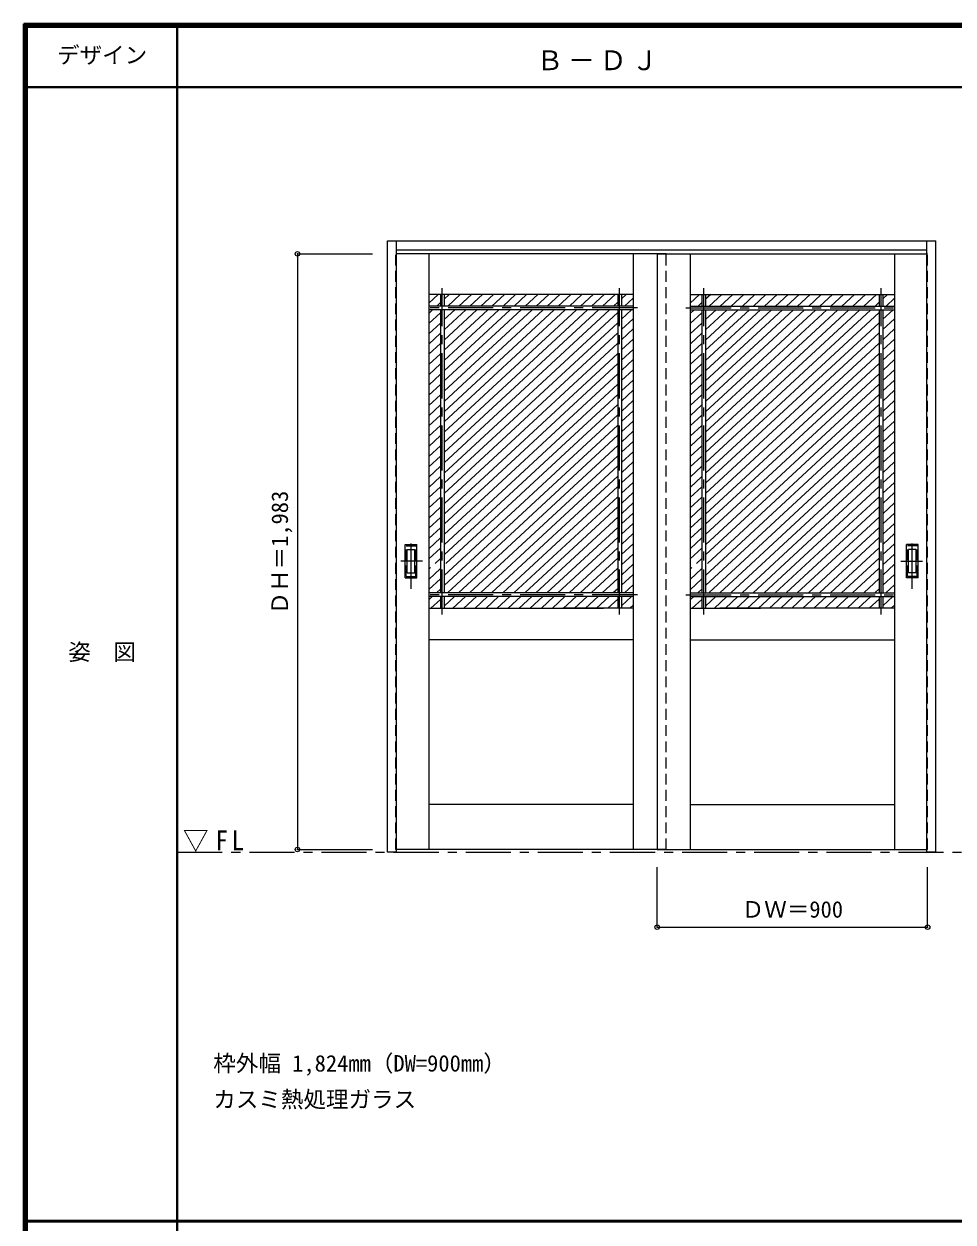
# Model space of a CAD drawing. Units: millimetres, scale not verified. Extents: x -6000 to 5700, y -4307 to 4260.
# Drawn here: x -6000 to -2909, y 186 to 4175 of the extents above; entities that cross this region are included whole.
import ezdxf
from ezdxf.enums import TextEntityAlignment as Align

# ---------------------------------------------------------------- set-up
doc = ezdxf.new("R2010")
doc.units = ezdxf.units.MM
doc.header["$LTSCALE"] = 30
doc.header["$PDMODE"] = 32
doc.header["$PDSIZE"] = 15
doc.linetypes.add('CHAIN1', pattern=[8, 5, -1, 1, -1])
doc.linetypes.add('DASHED1', pattern=[1.8, 1.2, -0.6])
for name, color, linetype, lineweight in [('0-2_扉', 7, 'Continuous', 18), ('0-3_仕上げ', 3, 'Continuous', 25), ('0-6_引手', 7, 'Continuous', 18), ('0-B_寸法', 4, 'Continuous', 9), ('0-C_ハッチ', 4, 'Continuous', 9), ('F-1_枠', 6, 'Continuous', 40), ('F-A_文字', 7, 'CHAIN1', 18)]:
    doc.layers.add(name, color=color, linetype=linetype, lineweight=lineweight)
doc.layers.add('0-A_文字', color=7, linetype='Continuous')
doc.styles.add('ＭＳ ゴシック', font='')
doc.styles.get('ＭＳ ゴシック').set_extended_font_data('MS Gothic')

msp = doc.modelspace()

# ---------------------------------------------------------------- linework, layer by layer
at = {"layer": '0-2_扉', "color": 4, "linetype": 'DASHED1', "lineweight": 9}
for p, q in [((-4763, 1426.5), (-4763, 3409.5)), ((-4763, 3409.5), (-4760, 3409.5)), ((-2993, 3409.5), (-2996, 3409.5)), ((-2993, 1426.5), (-2993, 3409.5)), ((-4763, 1426.5), (-4760, 1426.5)), ((-2993, 1426.5), (-2996, 1426.5))]:
    msp.add_line(p, q, dxfattribs=at)
at = {"layer": '0-2_扉'}
for p, q in [((-3863, 3409.5), (-4760, 3409.5)), ((-4653, 3409.5), (-4653, 1426.5)), ((-3973, 3409.5), (-3973, 1426.5)), ((-3893, 3409.5), (-3893, 1426.5)), ((-3893, 3409.5), (-2996, 3409.5)), ((-3783, 3409.5), (-3783, 1426.5)), ((-3103, 3409.5), (-3103, 1426.5)), ((-3973, 3274.5), (-4653, 3274.5)), ((-4614.25, 3274.5), (-4614.25, 3235.75)), ((-4601.75, 3274.5), (-4601.75, 3235.75)), ((-4024.25, 3274.5), (-4024.25, 3235.75)), ((-4011.75, 3274.5), (-4011.75, 3235.75)), ((-3783, 3274.5), (-3103, 3274.5)), ((-3744.25, 3274.5), (-3744.25, 3235.75)), ((-3731.75, 3274.5), (-3731.75, 3235.75)), ((-3154.25, 3274.5), (-3154.25, 3235.75)), ((-3141.75, 3274.5), (-3141.75, 3235.75)), ((-3973, 3235.75), (-4653, 3235.75)), ((-3783, 3235.75), (-3103, 3235.75)), ((-3973, 3223.25), (-4653, 3223.25)), ((-4614.25, 3223.25), (-4614.25, 2280.75)), ((-4601.75, 3223.25), (-4601.75, 2280.75)), ((-4024.25, 3223.25), (-4024.25, 2280.75)), ((-4011.75, 3223.25), (-4011.75, 2280.75)), ((-3783, 3223.25), (-3103, 3223.25)), ((-3744.25, 3223.25), (-3744.25, 2280.75)), ((-3731.75, 3223.25), (-3731.75, 2280.75)), ((-3154.25, 3223.25), (-3154.25, 2280.75)), ((-3141.75, 3223.25), (-3141.75, 2280.75)), ((-3973, 2280.75), (-4653, 2280.75)), ((-3783, 2280.75), (-3103, 2280.75)), ((-3973, 2268.25), (-4653, 2268.25)), ((-4614.25, 2268.25), (-4614.25, 2229.5)), ((-4601.75, 2268.25), (-4601.75, 2229.5)), ((-4024.25, 2268.25), (-4024.25, 2229.5)), ((-4011.75, 2268.25), (-4011.75, 2229.5)), ((-3783, 2268.25), (-3103, 2268.25)), ((-3744.25, 2268.25), (-3744.25, 2229.5)), ((-3731.75, 2268.25), (-3731.75, 2229.5)), ((-3154.25, 2268.25), (-3154.25, 2229.5)), ((-3141.75, 2268.25), (-3141.75, 2229.5)), ((-4653, 2229.5), (-4071.5, 2229.5)), ((-3973, 2229.5), (-4207, 2229.5)), ((-3991.5, 2229.5), (-4180.5, 2229.5)), ((-3783, 2229.5), (-3549, 2229.5)), ((-3764.5, 2229.5), (-3575.5, 2229.5)), ((-3103, 2229.5), (-3684.5, 2229.5)), ((-3973, 2124.5), (-4653, 2124.5)), ((-3783, 2124.5), (-3103, 2124.5)), ((-3973, 1576.5), (-4653, 1576.5)), ((-3783, 1576.5), (-3103, 1576.5)), ((-3863, 1426.5), (-4760, 1426.5)), ((-3893, 1426.5), (-2996, 1426.5))]:
    msp.add_line(p, q, dxfattribs=at)
at = {"layer": '0-2_扉', "linetype": 'CHAIN1'}
for p, q in [((-4608, 2208.43), (-4608, 3295.07)), ((-4018, 2208.43), (-4018, 3295.07)), ((-3738, 2208.43), (-3738, 3295.07)), ((-3148, 2208.43), (-3148, 3295.07)), ((-3958.88, 3229.5), (-4678.27, 3229.5)), ((-3797.12, 3229.5), (-3077.73, 3229.5)), ((-3958.88, 2274.5), (-4678.27, 2274.5)), ((-3797.12, 2274.5), (-3077.73, 2274.5))]:
    msp.add_line(p, q, dxfattribs=at)
at = {"layer": '0-3_仕上げ'}
for p, q in [((-4790, 1418), (-4790, 3453)), ((-4790, 3453), (-2966, 3453)), ((-4760, 1418), (-4760, 3453)), ((-2996, 1426.7), (-2996, 3453)), ((-2966, 1418), (-2966, 3453)), ((-4760, 3423), (-2996, 3423)), ((-4760, 1418), (-4790, 1418))]:
    msp.add_line(p, q, dxfattribs=at)
at = {"layer": '0-3_仕上げ', "color": 4, "linetype": 'DASHED1', "lineweight": 9}
msp.add_line((-3863, 1426.5), (-3863, 3409.5), dxfattribs=at)
at = {"layer": '0-3_仕上げ'}
msp.add_lwpolyline([(-2966, 1418), (-2996, 1418), (-2996, 1426.7)], dxfattribs=at)
at = {"layer": '0-6_引手'}
for p, q in [((-4731, 2441.4), (-4693, 2441.4)), ((-4731, 2331.4), (-4731, 2441.4)), ((-4693, 2331.4), (-4693, 2441.4)), ((-3025, 2441.4), (-3063, 2441.4)), ((-3063, 2331.4), (-3063, 2441.4)), ((-3025, 2331.4), (-3025, 2441.4)), ((-4724.5, 2425.4), (-4699.5, 2425.4)), ((-4724.5, 2347.4), (-4724.5, 2425.4)), ((-4699.5, 2347.4), (-4699.5, 2425.4)), ((-3031.5, 2425.4), (-3056.5, 2425.4)), ((-3056.5, 2347.4), (-3056.5, 2425.4)), ((-3031.5, 2347.4), (-3031.5, 2425.4)), ((-4731, 2331.4), (-4693, 2331.4)), ((-4724.5, 2347.4), (-4699.5, 2347.4)), ((-3025, 2331.4), (-3063, 2331.4)), ((-3031.5, 2347.4), (-3056.5, 2347.4))]:
    msp.add_line(p, q, dxfattribs=at)
at = {"layer": '0-6_引手', "linetype": 'CHAIN1'}
for p, q in [((-4712, 2294.79), (-4712, 2465.64)), ((-3044, 2294.79), (-3044, 2465.64)), ((-4673.93, 2386.4), (-4746.44, 2386.4)), ((-3082.07, 2386.4), (-3009.56, 2386.4))]:
    msp.add_line(p, q, dxfattribs=at)
at = {"layer": '0-6_引手', "linetype": 'DASHED1'}
for p, q in [((-4696, 2335.4), (-4696, 2437.4)), ((-3060, 2335.4), (-3060, 2437.4)), ((-4728, 2335.4), (-4696, 2335.4)), ((-3028, 2335.4), (-3060, 2335.4))]:
    msp.add_line(p, q, dxfattribs=at)
for points in [[(-4728, 2335.4), (-4728, 2437.4), (-4696, 2437.4)], [(-3028, 2335.4), (-3028, 2437.4), (-3060, 2437.4)]]:
    msp.add_lwpolyline(points, dxfattribs=at)
at = {"layer": '0-B_寸法'}
for p, q in [((-5090, 3409.5), (-4840, 3409.5)), ((-5090, 3409.5), (-5090, 1426.5)), ((-5090, 1426.5), (-4840, 1426.5)), ((-3893, 1168), (-3893, 1368)), ((-2993, 1168), (-2993, 1368)), ((-3893, 1168), (-2993, 1168))]:
    msp.add_line(p, q, dxfattribs=at)
at = {"layer": '0-B_寸法', "color": 7}
for p in [(-5090, 3409.5), (-5090, 1426.5), (-3893, 1168), (-2993, 1168)]:
    msp.add_point(p, dxfattribs=at)
at = {"layer": '0-C_ハッチ'}
for p, q in [((-4621.65, 3274.5), (-4653, 3245.47)), ((-4584.86, 3274.5), (-4601.75, 3258.86)), ((-4548.06, 3274.5), (-4589.91, 3235.75)), ((-4511.26, 3274.5), (-4553.11, 3235.75)), ((-4474.47, 3274.5), (-4516.32, 3235.75)), ((-4437.67, 3274.5), (-4479.52, 3235.75)), ((-4400.87, 3274.5), (-4442.72, 3235.75)), ((-4364.08, 3274.5), (-4405.93, 3235.75)), ((-4327.28, 3274.5), (-4369.13, 3235.75)), ((-4290.48, 3274.5), (-4332.33, 3235.75)), ((-4253.68, 3274.5), (-4295.53, 3235.75)), ((-4216.89, 3274.5), (-4258.74, 3235.75)), ((-4180.09, 3274.5), (-4221.94, 3235.75)), ((-4143.29, 3274.5), (-4185.14, 3235.75)), ((-4106.5, 3274.5), (-4148.35, 3235.75)), ((-4069.7, 3274.5), (-4111.55, 3235.75)), ((-4032.9, 3274.5), (-4074.75, 3235.75)), ((-3996.11, 3274.5), (-4011.75, 3260.02)), ((-3751.65, 3274.5), (-3783, 3245.47)), ((-3714.86, 3274.5), (-3731.75, 3258.86)), ((-3678.06, 3274.5), (-3719.91, 3235.75)), ((-3641.26, 3274.5), (-3683.11, 3235.75)), ((-3604.47, 3274.5), (-3646.32, 3235.75)), ((-3567.67, 3274.5), (-3609.52, 3235.75)), ((-3530.87, 3274.5), (-3572.72, 3235.75)), ((-3494.08, 3274.5), (-3535.93, 3235.75)), ((-3457.28, 3274.5), (-3499.13, 3235.75)), ((-3420.48, 3274.5), (-3462.33, 3235.75)), ((-3383.68, 3274.5), (-3425.53, 3235.75)), ((-3346.89, 3274.5), (-3388.74, 3235.75)), ((-3310.09, 3274.5), (-3351.94, 3235.75)), ((-3273.29, 3274.5), (-3315.14, 3235.75)), ((-3236.5, 3274.5), (-3278.35, 3235.75)), ((-3199.7, 3274.5), (-3241.55, 3235.75)), ((-3162.9, 3274.5), (-3204.75, 3235.75)), ((-3126.11, 3274.5), (-3141.75, 3260.02)), ((-4614.25, 3247.28), (-4626.71, 3235.75)), ((-4024.25, 3248.44), (-4037.96, 3235.75)), ((-3973, 3261.83), (-4001.16, 3235.75)), ((-3744.25, 3247.28), (-3756.71, 3235.75)), ((-3154.25, 3248.44), (-3167.96, 3235.75)), ((-3103, 3261.83), (-3131.16, 3235.75)), ((-4640.21, 3223.25), (-4653, 3211.4)), ((-4614.25, 3213.21), (-4653, 3177.33)), ((-4566.61, 3223.25), (-4601.75, 3190.72)), ((-4493.02, 3223.25), (-4601.75, 3122.57)), ((-4529.82, 3223.25), (-4601.75, 3156.64)), ((-4456.22, 3223.25), (-4601.75, 3088.5)), ((-4419.43, 3223.25), (-4601.75, 3054.43)), ((-4382.63, 3223.25), (-4601.75, 3020.36)), ((-4345.83, 3223.25), (-4601.75, 2986.29)), ((-4309.03, 3223.25), (-4601.75, 2952.22)), ((-4272.24, 3223.25), (-4601.75, 2918.15)), ((-4235.44, 3223.25), (-4601.75, 2884.08)), ((-4198.64, 3223.25), (-4601.75, 2850)), ((-4161.85, 3223.25), (-4601.75, 2815.93)), ((-4125.05, 3223.25), (-4601.75, 2781.86)), ((-4051.46, 3223.25), (-4601.75, 2713.72)), ((-4088.25, 3223.25), (-4601.75, 2747.79)), ((-4024.25, 3214.37), (-4601.75, 2679.65)), ((-3977.86, 3223.25), (-4011.75, 3191.87)), ((-3973, 3193.68), (-4011.75, 3157.8)), ((-3770.21, 3223.25), (-3783, 3211.4)), ((-3744.25, 3213.21), (-3783, 3177.33)), ((-3696.61, 3223.25), (-3731.75, 3190.72)), ((-3623.02, 3223.25), (-3731.75, 3122.57)), ((-3659.82, 3223.25), (-3731.75, 3156.64)), ((-3586.22, 3223.25), (-3731.75, 3088.5)), ((-3549.43, 3223.25), (-3731.75, 3054.43)), ((-3512.63, 3223.25), (-3731.75, 3020.36)), ((-3475.83, 3223.25), (-3731.75, 2986.29)), ((-3439.03, 3223.25), (-3731.75, 2952.22)), ((-3402.24, 3223.25), (-3731.75, 2918.15)), ((-3365.44, 3223.25), (-3731.75, 2884.08)), ((-3328.64, 3223.25), (-3731.75, 2850)), ((-3291.85, 3223.25), (-3731.75, 2815.93)), ((-3255.05, 3223.25), (-3731.75, 2781.86)), ((-3181.46, 3223.25), (-3731.75, 2713.72)), ((-3218.25, 3223.25), (-3731.75, 2747.79)), ((-3154.25, 3214.37), (-3731.75, 2679.65)), ((-3107.86, 3223.25), (-3141.75, 3191.87)), ((-3103, 3193.68), (-3141.75, 3157.8)), ((-4614.25, 3179.14), (-4653, 3143.26)), ((-4024.25, 3180.3), (-4601.75, 2645.58)), ((-3973, 3159.61), (-4011.75, 3123.73)), ((-3744.25, 3179.14), (-3783, 3143.26)), ((-3154.25, 3180.3), (-3731.75, 2645.58)), ((-3103, 3159.61), (-3141.75, 3123.73)), ((-4614.25, 3145.07), (-4653, 3109.19)), ((-4024.25, 3146.23), (-4601.75, 2611.51)), ((-4024.25, 3112.16), (-4601.75, 2577.44)), ((-3973, 3125.54), (-4011.75, 3089.66)), ((-3744.25, 3145.07), (-3783, 3109.19)), ((-3154.25, 3146.23), (-3731.75, 2611.51)), ((-3154.25, 3112.16), (-3731.75, 2577.44)), ((-3103, 3125.54), (-3141.75, 3089.66)), ((-4614.25, 3111), (-4653, 3075.12)), ((-4614.25, 3076.93), (-4653, 3041.05)), ((-4024.25, 3078.09), (-4601.75, 2543.37)), ((-3973, 3091.47), (-4011.75, 3055.59)), ((-3744.25, 3111), (-3783, 3075.12)), ((-3744.25, 3076.93), (-3783, 3041.05)), ((-3154.25, 3078.09), (-3731.75, 2543.36)), ((-3103, 3091.47), (-3141.75, 3055.59)), ((-4614.25, 3042.86), (-4653, 3006.98)), ((-4024.25, 3044.02), (-4601.75, 2509.29)), ((-3973, 3057.4), (-4011.75, 3021.52)), ((-3744.25, 3042.86), (-3783, 3006.98)), ((-3154.25, 3044.02), (-3731.75, 2509.29)), ((-3103, 3057.4), (-3141.75, 3021.52)), ((-4614.25, 3008.79), (-4653, 2972.91)), ((-4024.25, 3009.95), (-4601.75, 2475.22)), ((-3973, 3023.33), (-4011.75, 2987.45)), ((-3744.25, 3008.79), (-3783, 2972.91)), ((-3154.25, 3009.95), (-3731.75, 2475.22)), ((-3103, 3023.33), (-3141.75, 2987.45)), ((-4614.25, 2974.71), (-4653, 2938.84)), ((-4024.25, 2975.87), (-4601.75, 2441.15)), ((-3973, 2989.26), (-4011.75, 2953.38)), ((-3973, 2955.19), (-4011.75, 2919.31)), ((-3744.25, 2974.71), (-3783, 2938.83)), ((-3154.25, 2975.87), (-3731.75, 2441.15)), ((-3103, 2989.26), (-3141.75, 2953.38)), ((-3103, 2955.19), (-3141.75, 2919.31)), ((-4614.25, 2940.64), (-4653, 2904.76)), ((-4024.25, 2941.8), (-4601.75, 2407.08)), ((-3973, 2921.11), (-4011.75, 2885.24)), ((-3744.25, 2940.64), (-3783, 2904.76)), ((-3154.25, 2941.8), (-3731.75, 2407.08)), ((-3103, 2921.11), (-3141.75, 2885.23)), ((-4614.25, 2906.57), (-4653, 2870.69)), ((-4614.25, 2872.5), (-4653, 2836.62)), ((-4024.25, 2873.66), (-4601.75, 2338.94)), ((-4024.25, 2907.73), (-4595.85, 2378.47)), ((-3973, 2887.04), (-4011.75, 2851.16)), ((-3744.25, 2906.57), (-3783, 2870.69)), ((-3744.25, 2872.5), (-3783, 2836.62)), ((-3154.25, 2873.66), (-3731.75, 2338.94)), ((-3154.25, 2907.73), (-3725.85, 2378.47)), ((-3103, 2887.04), (-3141.75, 2851.16)), ((-4614.25, 2838.43), (-4653, 2802.55)), ((-4024.25, 2839.59), (-4601.75, 2304.87)), ((-3973, 2852.97), (-4011.75, 2817.09)), ((-3744.25, 2838.43), (-3783, 2802.55)), ((-3154.25, 2839.59), (-3731.75, 2304.87)), ((-3103, 2852.97), (-3141.75, 2817.09)), ((-4614.25, 2804.36), (-4653, 2768.48)), ((-4024.25, 2805.52), (-4591, 2280.75)), ((-3973, 2818.9), (-4011.75, 2783.02)), ((-3744.25, 2804.36), (-3783, 2768.48)), ((-3154.25, 2805.52), (-3721, 2280.75)), ((-3103, 2818.9), (-3141.75, 2783.02)), ((-4614.25, 2770.29), (-4653, 2734.41)), ((-4024.25, 2771.45), (-4554.2, 2280.75)), ((-3973, 2784.83), (-4011.75, 2748.95)), ((-3744.25, 2770.29), (-3783, 2734.41)), ((-3154.25, 2771.45), (-3684.2, 2280.75)), ((-3103, 2784.83), (-3141.75, 2748.95)), ((-4614.25, 2736.22), (-4653, 2700.34)), ((-4024.25, 2737.38), (-4517.41, 2280.75)), ((-3973, 2750.76), (-4011.75, 2714.88)), ((-3973, 2716.69), (-4011.75, 2680.81)), ((-3744.25, 2736.22), (-3783, 2700.34)), ((-3154.25, 2737.38), (-3647.41, 2280.75)), ((-3103, 2750.76), (-3141.75, 2714.88)), ((-3103, 2716.69), (-3141.75, 2680.81)), ((-4614.25, 2702.15), (-4653, 2666.27)), ((-4024.25, 2703.31), (-4480.61, 2280.75)), ((-3973, 2682.62), (-4011.75, 2646.74)), ((-3744.25, 2702.15), (-3783, 2666.27)), ((-3154.25, 2703.31), (-3610.61, 2280.75)), ((-3103, 2682.62), (-3141.75, 2646.74)), ((-4614.25, 2668.08), (-4653, 2632.2)), ((-4614.25, 2634), (-4653, 2598.12)), ((-4024.25, 2669.23), (-4443.81, 2280.75)), ((-4024.25, 2635.16), (-4407.02, 2280.75)), ((-3973, 2648.55), (-4011.75, 2612.67)), ((-3744.25, 2668.08), (-3783, 2632.2)), ((-3744.25, 2634), (-3783, 2598.12)), ((-3154.25, 2669.23), (-3573.81, 2280.75)), ((-3154.25, 2635.16), (-3537.02, 2280.75)), ((-3103, 2648.55), (-3141.75, 2612.67)), ((-4614.25, 2599.93), (-4653, 2564.05)), ((-4024.25, 2601.09), (-4370.22, 2280.75)), ((-3973, 2614.48), (-4011.75, 2578.6)), ((-3744.25, 2599.93), (-3783, 2564.05)), ((-3154.25, 2601.09), (-3500.22, 2280.75)), ((-3103, 2614.48), (-3141.75, 2578.6)), ((-4614.25, 2565.86), (-4653, 2529.98)), ((-4024.25, 2567.02), (-4333.42, 2280.75)), ((-3973, 2580.4), (-4011.75, 2544.52)), ((-3744.25, 2565.86), (-3783, 2529.98)), ((-3154.25, 2567.02), (-3463.42, 2280.75)), ((-3103, 2580.4), (-3141.75, 2544.52)), ((-4614.25, 2531.79), (-4653, 2495.91)), ((-4024.25, 2532.95), (-4296.63, 2280.75)), ((-3973, 2546.33), (-4011.75, 2510.45)), ((-3744.25, 2531.79), (-3783, 2495.91)), ((-3154.25, 2532.95), (-3426.63, 2280.75)), ((-3103, 2546.33), (-3141.75, 2510.45)), ((-4614.25, 2497.72), (-4653, 2461.84)), ((-4024.25, 2498.88), (-4259.83, 2280.75)), ((-3973, 2512.26), (-4011.75, 2476.38)), ((-3973, 2478.19), (-4011.75, 2442.31)), ((-3744.25, 2497.72), (-3783, 2461.84)), ((-3154.25, 2498.88), (-3389.83, 2280.75)), ((-3103, 2512.26), (-3141.75, 2476.38)), ((-3103, 2478.19), (-3141.75, 2442.31)), ((-4614.25, 2463.65), (-4653, 2427.77)), ((-4024.25, 2464.81), (-4223.03, 2280.75)), ((-3973, 2444.12), (-4011.75, 2408.24)), ((-3744.25, 2463.65), (-3783, 2427.77)), ((-3154.25, 2464.81), (-3353.03, 2280.75)), ((-3103, 2444.12), (-3141.75, 2408.24)), ((-4614.25, 2429.58), (-4653, 2393.7)), ((-4614.25, 2395.51), (-4632.08, 2379)), ((-4024.25, 2430.74), (-4186.24, 2280.75)), ((-4024.25, 2396.67), (-4149.44, 2280.75)), ((-3973, 2410.05), (-4011.75, 2374.17)), ((-3744.25, 2429.58), (-3783, 2393.7)), ((-3744.25, 2395.51), (-3762.08, 2379)), ((-3154.25, 2430.74), (-3316.24, 2280.75)), ((-3154.25, 2396.67), (-3279.44, 2280.75)), ((-3103, 2410.05), (-3141.75, 2374.17)), ((-4647.2, 2365), (-4653, 2359.63)), ((-4614.25, 2361.44), (-4653, 2325.56)), ((-4024.25, 2362.6), (-4112.64, 2280.75)), ((-3973, 2375.98), (-4011.75, 2340.1)), ((-3777.2, 2365), (-3783, 2359.63)), ((-3744.25, 2361.44), (-3783, 2325.56)), ((-3154.25, 2362.6), (-3242.64, 2280.75)), ((-3103, 2375.98), (-3141.75, 2340.1)), ((-4614.25, 2327.36), (-4653, 2291.49)), ((-4024.25, 2328.52), (-4075.85, 2280.75)), ((-3973, 2341.91), (-4011.75, 2306.03)), ((-3744.25, 2327.36), (-3783, 2291.48)), ((-3154.25, 2328.52), (-3205.85, 2280.75)), ((-3103, 2341.91), (-3141.75, 2306.03)), ((-4614.25, 2293.29), (-4627.8, 2280.75)), ((-4024.25, 2294.45), (-4039.05, 2280.75)), ((-3973, 2307.84), (-4002.25, 2280.75)), ((-3744.25, 2293.29), (-3757.8, 2280.75)), ((-3154.25, 2294.45), (-3169.05, 2280.75)), ((-3103, 2307.84), (-3132.25, 2280.75)), ((-4641.3, 2268.25), (-4653, 2257.41)), ((-4614.25, 2259.22), (-4646.35, 2229.5)), ((-4567.7, 2268.25), (-4601.75, 2236.73)), ((-4530.91, 2268.25), (-4572.76, 2229.5)), ((-4494.11, 2268.25), (-4535.96, 2229.5)), ((-4457.31, 2268.25), (-4499.16, 2229.5)), ((-4420.52, 2268.25), (-4462.37, 2229.5)), ((-4383.72, 2268.25), (-4425.57, 2229.5)), ((-4346.92, 2268.25), (-4388.77, 2229.5)), ((-4310.13, 2268.25), (-4351.98, 2229.5)), ((-4273.33, 2268.25), (-4315.18, 2229.5)), ((-4236.53, 2268.25), (-4278.38, 2229.5)), ((-4199.74, 2268.25), (-4241.59, 2229.5)), ((-4162.94, 2268.25), (-4204.79, 2229.5)), ((-4126.14, 2268.25), (-4167.99, 2229.5)), ((-4089.35, 2268.25), (-4131.2, 2229.5)), ((-4052.55, 2268.25), (-4094.4, 2229.5)), ((-4024.25, 2260.38), (-4057.6, 2229.5)), ((-3978.96, 2268.25), (-4011.75, 2237.88)), ((-3973, 2239.69), (-3984.01, 2229.5)), ((-3771.3, 2268.25), (-3783, 2257.41)), ((-3744.25, 2259.22), (-3776.35, 2229.5)), ((-3697.7, 2268.25), (-3731.75, 2236.73)), ((-3660.91, 2268.25), (-3702.76, 2229.5)), ((-3624.11, 2268.25), (-3665.96, 2229.5)), ((-3587.31, 2268.25), (-3629.16, 2229.5)), ((-3550.52, 2268.25), (-3592.37, 2229.5)), ((-3513.72, 2268.25), (-3555.57, 2229.5)), ((-3476.92, 2268.25), (-3518.77, 2229.5)), ((-3440.13, 2268.25), (-3481.98, 2229.5)), ((-3403.33, 2268.25), (-3445.18, 2229.5)), ((-3366.53, 2268.25), (-3408.38, 2229.5)), ((-3329.74, 2268.25), (-3371.59, 2229.5)), ((-3292.94, 2268.25), (-3334.79, 2229.5)), ((-3256.14, 2268.25), (-3297.99, 2229.5)), ((-3219.35, 2268.25), (-3261.2, 2229.5)), ((-3182.55, 2268.25), (-3224.4, 2229.5)), ((-3154.25, 2260.38), (-3187.6, 2229.5)), ((-3108.96, 2268.25), (-3141.75, 2237.88)), ((-3103, 2239.69), (-3114.01, 2229.5))]:
    msp.add_line(p, q, dxfattribs=at)
at = {"layer": 'F-1_枠'}
for p, q in [((-6000, 4175), (5700, 4175)), ((-6000, 4175), (-6000, -4205)), ((-6000, 4170), (5700, 4170)), ((-6000, 4165), (5700, 4165)), ((-5995, 4175), (-5995, -4205)), ((-5990, 4175), (-5990, -4205)), ((-5490, 4175), (-5490, -3790)), ((-6000, 3965), (5700, 3965)), ((-6000, 190.5), (5700, 190.5)), ((-6000, 187.5), (5700, 187.5))]:
    msp.add_line(p, q, dxfattribs=at)
at = {"layer": 'F-A_文字'}
msp.add_line((-5490, 1418), (5690, 1418), dxfattribs=at)

# ---------------------------------------------------------------- texts
at = {"layer": '0-A_文字', "style": 'ＭＳ ゴシック'}
for s, p in [('枠外幅 1,824mm（DW=900mm）', (-5370, 670.5)), ('カスミ熱処理ガラス', (-5370, 550.5))]:
    msp.add_text(s, height=54.99, dxfattribs=at).set_placement(p, align=Align.BOTTOM_LEFT)
at = {"layer": '0-A_文字', "char_height": 65.98, "attachment_point": 7, "style": 'ＭＳ ゴシック'}
for s, insert in [('\\T1.17;Ｂ－ＤＪ', (-4295, 4020)), ('\\T1.26;\\W0.95;▽FL', (-5471.25, 1418))]:
    msp.add_mtext(s, dxfattribs=dict(at, insert=insert))
at = {"layer": '0-B_寸法', "color": 7, "style": 'ＭＳ ゴシック'}
msp.add_text('ＤＨ＝1,983', height=54.99, rotation=90, dxfattribs=at).set_placement((-5105, 2208.75), align=Align.BOTTOM_LEFT)
msp.add_text('ＤＷ＝900', height=54.99, dxfattribs=at).set_placement((-3611.75, 1183), align=Align.BOTTOM_LEFT)
at = {"layer": 'F-A_文字', "style": 'ＭＳ ゴシック'}
for s, p in [('デザイン', (-5890, 4027.5)), ('姿\u3000図', (-5852.5, 2040.25))]:
    msp.add_text(s, height=54.99, dxfattribs=at).set_placement(p, align=Align.BOTTOM_LEFT)

doc.saveas('drawing.dxf')
